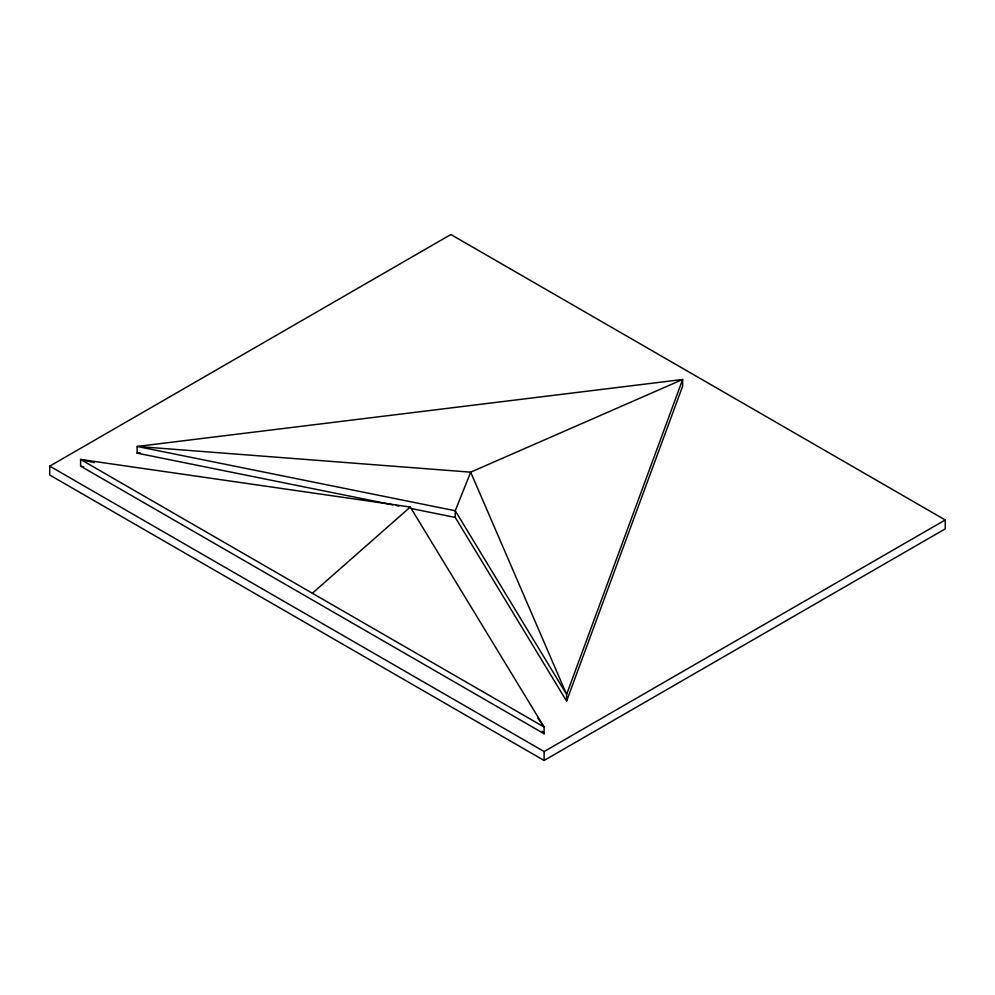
<?xml version="1.0" encoding="UTF-8"?>
<svg xmlns="http://www.w3.org/2000/svg" width="995" height="995" viewBox="0 0 995 995"><rect width="100%" height="100%" fill="white"/><g stroke="black" fill="none" stroke-linecap="round" stroke-linejoin="round"><path stroke-width="1.49" d="M566.603 701.102L682.645 386.159L682.645 379.481L470.685 472.165L455.262 510.758L455.262 517.437L566.603 701.102L566.615 694.423L682.645 379.481L137.123 446.456L137.136 453.148L392.851 504.826M312.355 593.256L410.288 507.04L544.116 727.059L544.128 733.75L80.607 466.133L80.607 459.454L410.288 507.04M49.75 466.133L450.884 234.534L945.25 519.962L945.25 528.867L544.116 760.466L49.75 475.038L49.75 466.133L544.116 751.548L945.25 519.962M137.136 453.148L140.22 452.775M395.898 505.435L398.945 506.057M411.122 508.52L455.262 517.437M94.227 462.65L80.607 459.454L544.116 727.059L537.872 718.179M80.607 466.133L83.642 466.842M542.337 731.201L544.128 733.75M544.116 751.548L544.116 760.466M470.685 472.165L137.123 446.456L455.262 510.758L566.615 694.423L470.685 472.165"/></g></svg>
